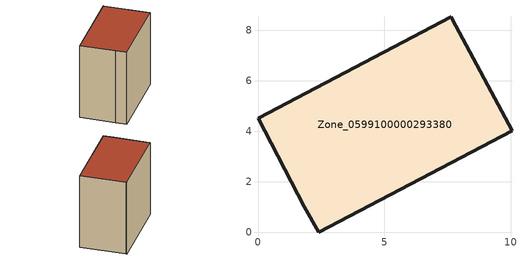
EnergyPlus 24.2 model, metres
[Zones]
Zone_0599100000293380
 floor ground (C_G): 7.68,8.43 10.05,4.02 2.4,0 1.84,1.01 0,4.5 7.64,8.52 z0
 wall outside (C_F): 0,4.5 1.84,1.01 2.4,0 10.05,4.02 7.68,8.43 7.64,8.52 0,4.5 z0:8.58
 roof outside (C_R): 10.05,4.02 7.68,8.43 7.64,8.52 0,4.5 1.84,1.01 2.4,0 z8.58
[BUILDING]
Pand.0599100000293380: North Axis=0; Terrain=City; Loads Convergence Tolerance Value=0.04; Temperature Convergence Tolerance Value=0.4; Solar Distribution=FullExterior; Maximum Number of Warmup Days=25; Minimum Number of Warmup Days=1
[Site:Location]
Rotterdam.The.Hague.AP_ZH_NLD Design_Conditions: Latitude=51.96; Longitude=4.45; Time Zone=1; Elevation=-4.5
[SITE:GROUNDTEMPERATURE:BUILDINGSURFACE]
18, 18, 18, 18, 18, 18, 18, 18, 18, 18, 18, 18
[MATERIAL] Thermal Absorptance=0.9; Solar Absorptance=0.7; Visible Absorptance=0.7
Name | Roughness | Thickness | Conductivity | Density | Specific Heat
G.TI.1975-1991 | MediumSmooth | 0.15 | 0.288461 | 540 | 1210
F.TI.1975-1991 | Rough | 0.3 | 0.230769 | 1920 | 840
R.TI.1975-1991 | MediumRough | 0.2 | 0.153846 | 1500 | 1000
[CONSTRUCTION]
C_G: G.TI.1975-1991
C_F: F.TI.1975-1991
C_R: R.TI.1975-1991
[ZONE]
Zone_0599100000293380: Type=1; Multiplier=1; Ceiling Height=Autocalculate; Volume=Autocalculate; Floor Area=autocalculate; Part of Total Floor Area=Yes
[ZONEINFILTRATION:DESIGNFLOWRATE]
Infil_Zone_0599100000293380: Zone or ZoneList or Space or SpaceList=Zone_0599100000293380; Schedule=AlwaysOn; Design Flow Rate Calculation Method=Flow/Area; Flow Rate per Floor Area=0.003; Constant Term Coefficient=1; Temperature Term Coefficient=0; Velocity Term Coefficient=0; Velocity Squared Term Coefficient=0
[HVACTEMPLATE:ZONE:IDEALLOADSAIRSYSTEM]
Zone_0599100000293380: Maximum Heating Supply Air Temperature=50; Minimum Cooling Supply Air Temperature=13; Maximum Heating Supply Air Humidity Ratio=0.0156; Minimum Cooling Supply Air Humidity Ratio=0.0077; Heating Limit=NoLimit; Cooling Limit=NoLimit; Dehumidification Control Type=ConstantSensibleHeatRatio; Cooling Sensible Heat Ratio=0.7; Dehumidification Setpoint=60; Humidification Control Type=None; Humidification Setpoint=30; Outdoor Air Method=None; Outdoor Air Flow Rate per Person=0.00944; Outdoor Air Flow Rate per Zone Floor Area=0; Outdoor Air Flow Rate per Zone=0; Demand Controlled Ventilation Type=None; Outdoor Air Economizer Type=NoEconomizer; Heat Recovery Type=None; Sensible Heat Recovery Effectiveness=0.7; Latent Heat Recovery Effectiveness=0.65
[ZONECONTROL:THERMOSTAT]
ThermostatControl_Zone_0599100000293380: Zone or ZoneList=Zone_0599100000293380; Control Type Schedule=DualSetpointControlType; Control 1=Thermostat_Zone_0599100000293380; Temperature Difference Between Cutout And Setpoint=0
[THERMOSTATSETPOINT:DUALSETPOINT]
Thermostat_Zone_0599100000293380: Heating Setpoint Temperature Schedule=HeatingSetpoint_Zone_0599100000293380; Cooling Setpoint Temperature Schedule=CoolingSetpoint_Zone_0599100000293380
[SCHEDULE:COMPACT]
HeatingSetpoint_Zone_0599100000293380: Through: 12/31, For: AllDays, Until: 24:00, 21
CoolingSetpoint_Zone_0599100000293380: Through: 12/31, For: AllDays, Until: 24:00, 24
DualSetpointControlType: Through: 12/31, For: AllDays, Until: 24:00, 4
AlwaysOn: Through: 12/31, For: AllDays, Until: 24:00, 1
